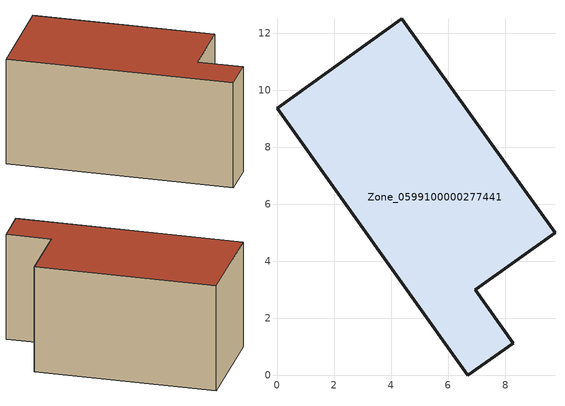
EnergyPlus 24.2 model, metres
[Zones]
Zone_0599100000277441
 floor ground (C_G): 0,9.37 4.37,12.51 9.74,5.01 6.95,3.01 8.28,1.13 6.69,0 z0
 wall outside (C_F): 4.37,12.51 0,9.37 6.69,0 8.28,1.13 6.95,3.01 9.74,5.01 4.37,12.51 z0:5.65
 roof outside (C_R): 0,9.37 6.69,0 8.28,1.13 6.95,3.01 9.74,5.01 4.37,12.51 z5.65
[BUILDING]
Pand.0599100000277441: North Axis=0; Terrain=City; Loads Convergence Tolerance Value=0.04; Temperature Convergence Tolerance Value=0.4; Solar Distribution=FullExterior; Maximum Number of Warmup Days=25; Minimum Number of Warmup Days=1
[Site:Location]
Rotterdam.The.Hague.AP_ZH_NLD Design_Conditions: Latitude=51.96; Longitude=4.45; Time Zone=1; Elevation=-4.5
[SITE:GROUNDTEMPERATURE:BUILDINGSURFACE]
18, 18, 18, 18, 18, 18, 18, 18, 18, 18, 18, 18
[MATERIAL] Thermal Absorptance=0.9; Solar Absorptance=0.7; Visible Absorptance=0.7
Name | Roughness | Thickness | Conductivity | Density | Specific Heat
G.TI.1975-1991 | MediumSmooth | 0.15 | 0.288461 | 540 | 1210
F.TI.1975-1991 | Rough | 0.3 | 0.230769 | 1920 | 840
R.TI.1975-1991 | MediumRough | 0.2 | 0.153846 | 1500 | 1000
[CONSTRUCTION]
C_G: G.TI.1975-1991
C_F: F.TI.1975-1991
C_R: R.TI.1975-1991
[ZONE]
Zone_0599100000277441: Type=1; Multiplier=1; Ceiling Height=Autocalculate; Volume=Autocalculate; Floor Area=autocalculate; Part of Total Floor Area=Yes
[ZONEINFILTRATION:DESIGNFLOWRATE]
Infil_Zone_0599100000277441: Zone or ZoneList or Space or SpaceList=Zone_0599100000277441; Schedule=AlwaysOn; Design Flow Rate Calculation Method=Flow/Area; Flow Rate per Floor Area=0.003; Constant Term Coefficient=1; Temperature Term Coefficient=0; Velocity Term Coefficient=0; Velocity Squared Term Coefficient=0
[HVACTEMPLATE:ZONE:IDEALLOADSAIRSYSTEM]
Zone_0599100000277441: Maximum Heating Supply Air Temperature=50; Minimum Cooling Supply Air Temperature=13; Maximum Heating Supply Air Humidity Ratio=0.0156; Minimum Cooling Supply Air Humidity Ratio=0.0077; Heating Limit=NoLimit; Cooling Limit=NoLimit; Dehumidification Control Type=ConstantSensibleHeatRatio; Cooling Sensible Heat Ratio=0.7; Dehumidification Setpoint=60; Humidification Control Type=None; Humidification Setpoint=30; Outdoor Air Method=None; Outdoor Air Flow Rate per Person=0.00944; Outdoor Air Flow Rate per Zone Floor Area=0; Outdoor Air Flow Rate per Zone=0; Demand Controlled Ventilation Type=None; Outdoor Air Economizer Type=NoEconomizer; Heat Recovery Type=None; Sensible Heat Recovery Effectiveness=0.7; Latent Heat Recovery Effectiveness=0.65
[ZONECONTROL:THERMOSTAT]
ThermostatControl_Zone_0599100000277441: Zone or ZoneList=Zone_0599100000277441; Control Type Schedule=DualSetpointControlType; Control 1=Thermostat_Zone_0599100000277441; Temperature Difference Between Cutout And Setpoint=0
[THERMOSTATSETPOINT:DUALSETPOINT]
Thermostat_Zone_0599100000277441: Heating Setpoint Temperature Schedule=HeatingSetpoint_Zone_0599100000277441; Cooling Setpoint Temperature Schedule=CoolingSetpoint_Zone_0599100000277441
[SCHEDULE:COMPACT]
HeatingSetpoint_Zone_0599100000277441: Through: 12/31, For: AllDays, Until: 24:00, 21
CoolingSetpoint_Zone_0599100000277441: Through: 12/31, For: AllDays, Until: 24:00, 24
DualSetpointControlType: Through: 12/31, For: AllDays, Until: 24:00, 4
AlwaysOn: Through: 12/31, For: AllDays, Until: 24:00, 1
